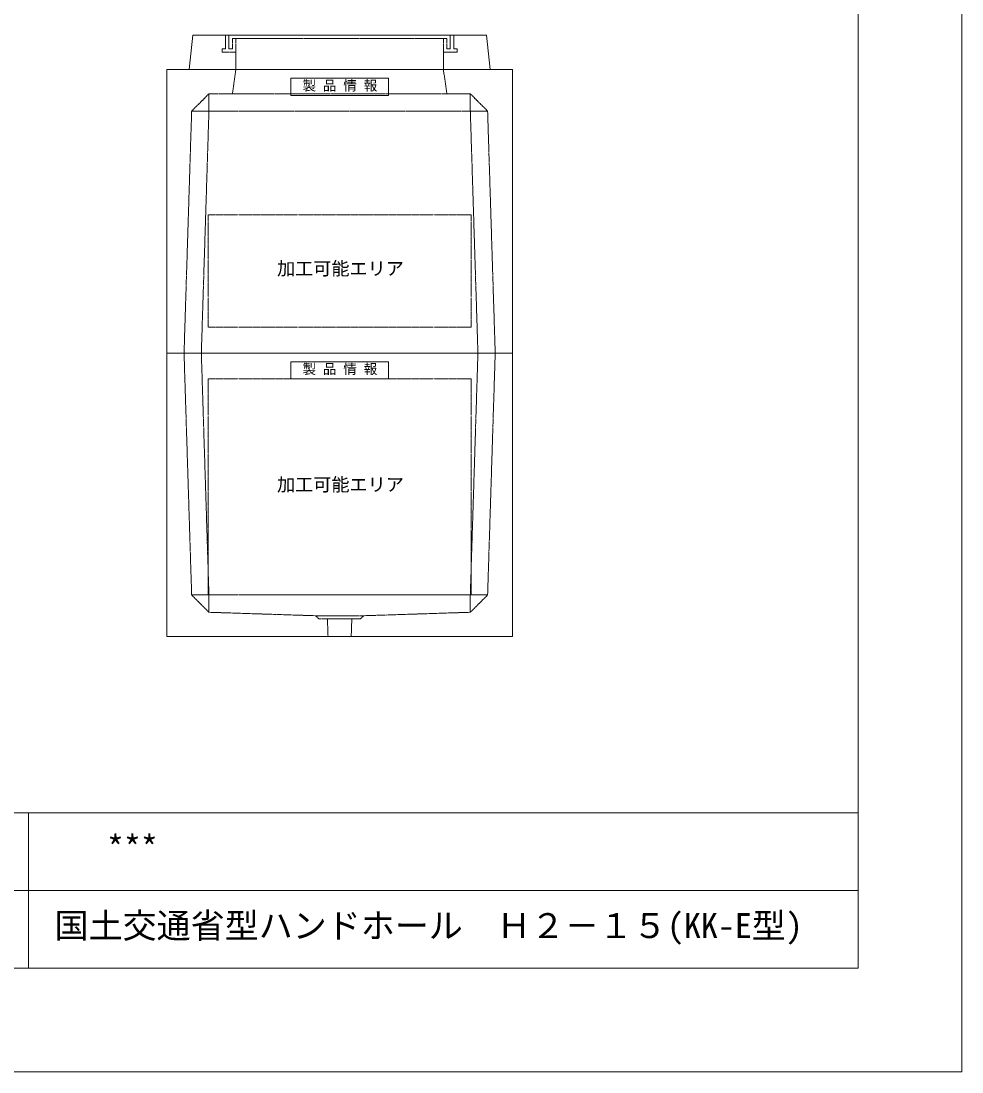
# Model space of a CAD drawing. Units: millimetres, scale not verified. Extents: x -4455 to 4455, y -3150 to 3150.
# Drawn here: x 1734 to 4455, y -3150 to -109 of the extents above; entities that cross this region are included whole.
import ezdxf
from ezdxf.enums import TextEntityAlignment as Align

# ---------------------------------------------------------------- set-up
doc = ezdxf.new("R2010")
doc.units = ezdxf.units.MM
doc.header["$LTSCALE"] = 20
doc.linetypes.add('LONG_DASHED1', pattern=[7, 6, -1])
doc.linetypes.add('LONG_DOUBLE_CHAIN', pattern=[21.8, 18, -1, 0.6, -0.6, 0.6, -1])
for name, color, linetype, lineweight in [('0-0_D-TTL', 7, 'Continuous', 9), ('0-1_Defpoints', 7, 'Continuous', 9), ('0-2_D-TTL-FRAM1', 134, 'Continuous', 9), ('0-3_D-TTL-TXT', 7, 'Continuous', 9), ('0-7_D-STR', 7, 'LONG_DASHED1', 9), ('0-8_D-STR-STR1', 7, 'LONG_DASHED1', 9), ('0-A_D-STR-STR4', 134, 'LONG_DASHED1', 9), ('0-B_D-STR-STR5', 1, 'LONG_DOUBLE_CHAIN', 9)]:
    doc.layers.add(name, color=color, linetype=linetype, lineweight=lineweight)
doc.styles.add('ＭＳ ゴシック', font='')
doc.styles.get('ＭＳ ゴシック').set_extended_font_data('MS Gothic')

# ---------------------------------------------------------------- blocks, each defined once
blk = doc.blocks.new('A$C4DE05FD1')
at = {"layer": '0-0_D-TTL', "color": 134}
for p in [(114800, 76000), (4000, 4000)]:
    blk.add_line(p, (114800, 4000), dxfattribs=at)
at = {"layer": '0-1_Defpoints', "color": 134}
for p in [(118800, 84000), (0, 0)]:
    blk.add_line(p, (118800, 0), dxfattribs=at)
at = {"layer": '0-2_D-TTL-FRAM1'}
for p, q in [((38800, 10000), (114800, 10000)), ((82800, 10000), (82800, 4000)), ((64800, 7000), (114800, 7000))]:
    blk.add_line(p, q, dxfattribs=at)
blk = doc.blocks.new('A$C019679C0')
at = {"layer": '0-7_D-STR', "linetype": 'Continuous'}
for p, q in [((-8700, 0), (-8500, 2000)), ((8500, 2000), (-8500, 2000)), ((8700, 0), (8500, 2000)), ((-8700, 0), (8700, 0))]:
    blk.add_line(p, q, dxfattribs=at)
at = {"layer": '0-7_D-STR'}
for p, q in [((-6000, 0), (-6000, 1800)), ((6000, 1800), (6000, 0))]:
    blk.add_line(p, q, dxfattribs=at)
at = {"layer": '0-A_D-STR-STR4'}
for points in [[(-6600, 2000), (-6600, 1200), (-6800, 1200), (-6800, 1000), (-6000, 1000)], [(-6000, 1800), (-6200, 1800), (-6200, 1200), (-6400, 1200), (-6400, 2000)], [(6600, 2000), (6600, 1200), (6800, 1200), (6800, 1000), (6000, 1000)], [(6200, 1800), (6200, 1200), (6400, 1200), (6400, 2000)], [(-6000, 1800), (6000, 1800), (6200, 1800)]]:
    blk.add_lwpolyline(points, dxfattribs=at)
blk = doc.blocks.new('A$C3FC15DFF')
at = {"layer": '0-8_D-STR-STR1', "linetype": 'Continuous'}
blk.add_lwpolyline([(-2820, 0), (2820, 0), (2820, -1000), (-2820, -1000)], close=True, dxfattribs=at)
at = {"layer": '0-8_D-STR-STR1', "style": 'ＭＳ ゴシック'}
blk.add_text('製 品 情 報', height=577.3, dxfattribs=at).set_placement((-2149.6, -882.5), align=Align.BOTTOM_LEFT)
blk = doc.blocks.new('A$C5BD52E45')
at = {"layer": '0-7_D-STR'}
for p, q in [((-6000, 16400), (-6200, 15000)), ((6000, 16400), (6200, 15000)), ((-7559.9, 15000), (-7560, 14000)), ((7559.9, 15000), (7560, 14000)), ((7560, 15000), (8560, 14000)), ((-9000, 0), (-8560, 14000)), ((8560, 14000), (-8560, 14000)), ((-8000, 0), (-7560, 14000)), ((8000, 0), (7560, 14000)), ((9000, 0), (8560, 14000))]:
    blk.add_line(p, q, dxfattribs=at)
at = {"layer": '0-7_D-STR', "linetype": 'Continuous'}
for p in [(10000, 16400), (-10000, 0)]:
    blk.add_line(p, (10000, 0), dxfattribs=at)
blk.add_lwpolyline([(-10000, 0), (-10000, 16400), (10000, 16400)], dxfattribs=at)
at = {"layer": '0-7_D-STR'}
blk.add_lwpolyline([(7562.2, 14997.8), (-7560, 15000), (-8560, 14000)], dxfattribs=at)
at = {"layer": '0-B_D-STR-STR5'}
for p, q in [((-7600, 8000), (-7600, 1500)), ((7600, 8000), (-7600, 8000))]:
    blk.add_line(p, q, dxfattribs=at)
blk.add_lwpolyline([(7600, 8000), (7600, 1500), (-7600, 1500)], dxfattribs=at)
at = {"layer": '0-8_D-STR-STR1'}
blk.add_blockref('A$C3FC15DFF', (0, 15900), dxfattribs=at)
blk = doc.blocks.new('A$C14054909')
at = {"layer": '0-7_D-STR', "linetype": 'Continuous'}
for p, q in [((-10000, 0), (10000, 0)), ((-10000, -16400), (-10000, 0)), ((10000, -16400), (10000, 0)), ((-10000, -16400), (10000, -16400))]:
    blk.add_line(p, q, dxfattribs=at)
at = {"layer": '0-7_D-STR'}
for p, q in [((-9000, 0), (-8560, -14000)), ((-8000, 0), (-7560, -14000)), ((8000, 0), (7560, -14000)), ((9000, 0), (8560, -14000)), ((-7560, -15000), (-8560, -14000)), ((8560, -14000), (-8560, -14000)), ((-7560, -15000), (-7560, -14000)), ((7560, -15000), (8560, -14000)), ((7560, -15000), (7560, -14000)), ((-7560, -15000), (-1400, -15200)), ((-1200, -15380), (-1400, -15200)), ((1400, -15200), (-1400, -15200)), ((1200, -15380), (1400, -15200)), ((7560, -15000), (1400, -15200)), ((1200, -15380), (-1200, -15380)), ((-672, -16400), (-705, -15380)), ((672, -16400), (705, -15380))]:
    blk.add_line(p, q, dxfattribs=at)
at = {"layer": '0-B_D-STR-STR5'}
for p, q in [((7600, -1500), (7600, -14000)), ((7600, -14000), (-7600, -14000))]:
    blk.add_line(p, q, dxfattribs=at)
blk.add_lwpolyline([(7600, -1500), (-7600, -1500), (-7600, -14000)], dxfattribs=at)
at = {"layer": '0-8_D-STR-STR1'}
blk.add_blockref('A$C3FC15DFF', (0, -500), dxfattribs=at)

msp = doc.modelspace()

# ---------------------------------------------------------------- block references
at = {"layer": '0-0_D-TTL', "xscale": 0.075, "yscale": 0.075}
msp.add_blockref('A$C4DE05FD1', (-4454.91, -3150.03), dxfattribs=at)
at = {"layer": '0-7_D-STR', "xscale": 0.05, "yscale": 0.05}
for name, p in [('A$C019679C0', (2655.09, -250.03)), ('A$C5BD52E45', (2655.09, -1070.03)), ('A$C14054909', (2655.09, -1070.03))]:
    msp.add_blockref(name, p, dxfattribs=at)

# ---------------------------------------------------------------- texts
at = {"layer": '0-3_D-TTL-TXT', "style": 'ＭＳ ゴシック'}
for s, p in [('***', (1982.08, -2559.33)), ('国土交通省型ハンドホール\u3000Ｈ２－１５(KK-E型)', (1830.58, -2784.33))]:
    msp.add_text(s, height=72.14, dxfattribs=at).set_placement(p, align=Align.BOTTOM_LEFT)
at = {"layer": '0-B_D-STR-STR5', "style": 'ＭＳ ゴシック'}
for p in [(2474.03, -856.17), (2474.03, -1481.17)]:
    msp.add_text('加工可能エリア', height=38.42, dxfattribs=at).set_placement(p, align=Align.BOTTOM_LEFT)

doc.saveas('drawing.dxf')
